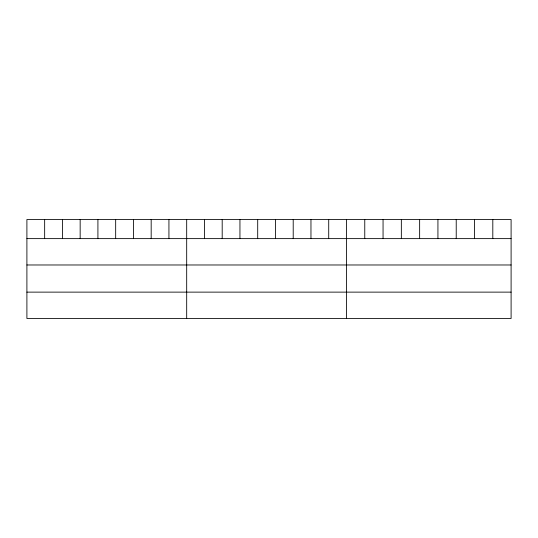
<?xml version="1.0" encoding="UTF-8"?>
<svg xmlns="http://www.w3.org/2000/svg" width="538" height="538" viewBox="0 0 538 538"><rect width="100%" height="100%" fill="white"/><g stroke="black" fill="none" stroke-linecap="round" stroke-linejoin="round"><path stroke-width="0.81" d="M511.1 238.623L511.1 318.483L26.9 318.483L26.9 219.517L511.1 219.517L511.1 238.623L26.9 238.623M26.9 264.978L511.1 264.978M26.9 292.127L511.1 292.127M492.808 219.517L492.808 238.623M474.516 219.517L474.516 238.623M456.224 219.517L456.224 238.623M437.932 219.517L437.932 238.623M419.64 219.517L419.64 238.623M401.348 219.517L401.348 238.623M383.056 219.517L383.056 238.623M364.764 219.517L364.764 238.623M346.472 219.517L346.472 318.483M328.718 219.517L328.718 238.623M310.964 219.517L310.964 238.623M293.21 219.517L293.21 238.623M275.456 219.517L275.456 238.623M257.702 219.517L257.702 238.623M239.948 219.517L239.948 238.623M222.194 219.517L222.194 238.623M204.44 219.517L204.44 238.623M186.686 219.517L186.686 318.483M168.932 219.517L168.932 238.623M151.178 219.517L151.178 238.623M133.424 219.517L133.424 238.623M115.67 219.517L115.67 238.623M97.916 219.517L97.916 238.623M80.162 219.517L80.162 238.623M62.408 219.517L62.408 238.623M44.654 219.517L44.654 238.623"/></g></svg>
